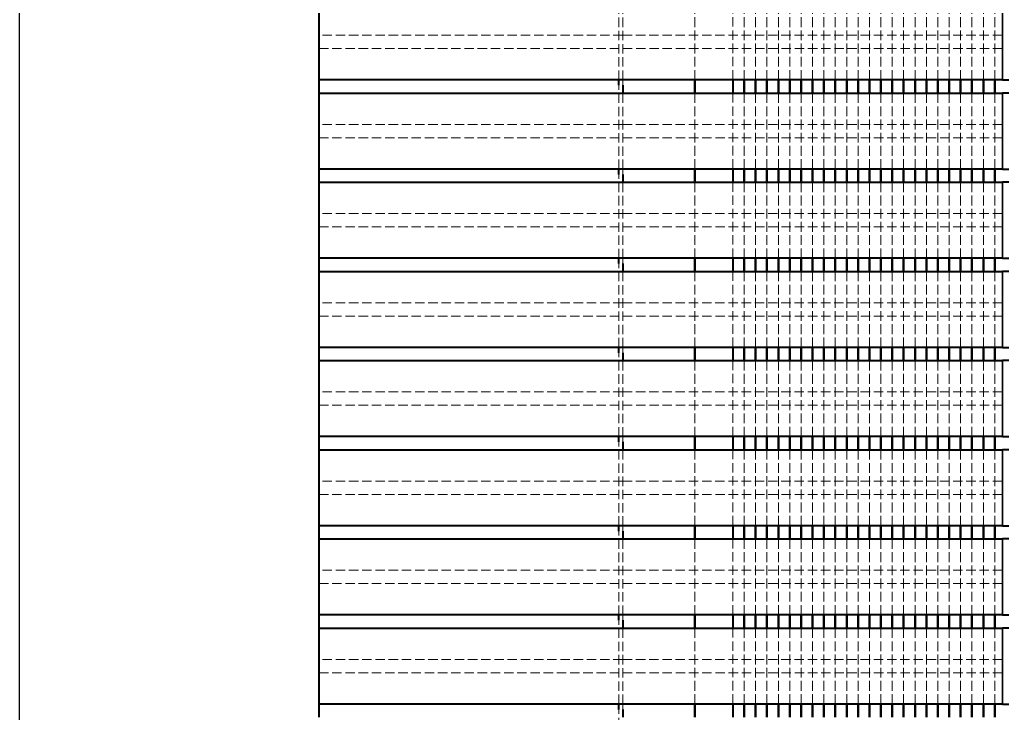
# Model space of a CAD drawing. Header units: millimetres. Extents: x 0 to 630, y 0 to 446.
# Drawn here: x 15 to 40.88, y 193.6 to 211.88 of the extents above; entities that cross this region are included whole.
import ezdxf

# ---------------------------------------------------------------- set-up
doc = ezdxf.new("R2010")
doc.units = ezdxf.units.MM
doc.header["$LTSCALE"] = 1.5
doc.linetypes.add('DASHED', pattern=[0.2067, 0.1654, -0.0413])
doc.layers.get('0').update_dxf_attribs({"color": 3, "lineweight": 25, "true_color": 0x00ff00})
for name, color, linetype, lineweight, true_color in [('가려진 것(ISO)', 2, 'DASHED', 18, 0xffff00), ('가시적인 것(ISO)', 3, 'Continuous', 40, 0x00ff00), ('가시적인 좁은 것(ISO)', 3, 'Continuous', 35, 0x00ff00)]:
    doc.layers.add(name, color=color, linetype=linetype, lineweight=lineweight, true_color=true_color)
doc.layers.add('경계(ISO)', color=7, linetype='Continuous', lineweight=25)

# ---------------------------------------------------------------- blocks, each defined once
blk = doc.blocks.new('경계 Default Border')
at = {"layer": '경계(ISO)', "flags": 128}
blk.add_lwpolyline([(10, 10), (10, 287), (410, 287), (410, 10), (10, 10)], dxfattribs=at)

msp = doc.modelspace()

# ---------------------------------------------------------------- linework, layer by layer
at = {"layer": '가려진 것(ISO)'}
for p, q in [((30.785, 210.294), (30.785, 212.502)), ((32.785, 212.294), (32.785, 210.294)), ((32.785, 210.294), (32.785, 212.294)), ((33.785, 212.294), (33.785, 210.294)), ((34.085, 212.294), (34.085, 210.294)), ((34.085, 210.294), (34.085, 212.294)), ((34.385, 212.294), (34.385, 210.294)), ((34.385, 210.294), (34.385, 212.294)), ((34.685, 212.294), (34.685, 210.294)), ((34.685, 210.294), (34.685, 212.294)), ((34.985, 212.294), (34.985, 210.294)), ((34.985, 210.294), (34.985, 212.294)), ((35.285, 212.294), (35.285, 210.294)), ((35.285, 210.294), (35.285, 212.294)), ((35.585, 212.294), (35.585, 210.294)), ((35.585, 210.294), (35.585, 212.294)), ((35.885, 212.294), (35.885, 210.294)), ((35.885, 210.294), (35.885, 212.294)), ((36.185, 212.294), (36.185, 210.294)), ((36.185, 210.294), (36.185, 212.294)), ((36.485, 212.294), (36.485, 210.294)), ((36.485, 210.294), (36.485, 212.294)), ((36.785, 212.294), (36.785, 210.294)), ((36.785, 210.294), (36.785, 212.294)), ((37.085, 212.294), (37.085, 210.294)), ((37.085, 210.294), (37.085, 212.294)), ((37.385, 212.294), (37.385, 210.294)), ((37.385, 210.294), (37.385, 212.294)), ((37.685, 212.294), (37.685, 210.294)), ((37.685, 210.294), (37.685, 212.294)), ((37.985, 212.294), (37.985, 210.294)), ((37.985, 210.294), (37.985, 212.294)), ((38.285, 212.294), (38.285, 210.294)), ((38.285, 210.294), (38.285, 212.294)), ((38.585, 212.294), (38.585, 210.294)), ((38.585, 210.294), (38.585, 212.294)), ((38.885, 212.294), (38.885, 210.294)), ((38.885, 210.294), (38.885, 212.294)), ((39.185, 212.294), (39.185, 210.294)), ((39.185, 210.294), (39.185, 212.294)), ((39.485, 212.294), (39.485, 210.294)), ((39.485, 210.294), (39.485, 212.294)), ((39.785, 212.294), (39.785, 210.294)), ((39.785, 210.294), (39.785, 212.294)), ((40.085, 212.294), (40.085, 210.294)), ((40.085, 210.294), (40.085, 212.294)), ((40.385, 212.294), (40.385, 210.294)), ((40.385, 210.294), (40.385, 212.294)), ((40.685, 212.294), (40.685, 210.294)), ((40.685, 210.294), (40.685, 212.294)), ((30.785, 207.944), (30.785, 210.152)), ((32.785, 209.944), (32.785, 207.944)), ((32.785, 207.944), (32.785, 209.944)), ((33.785, 209.944), (33.785, 207.944)), ((34.085, 209.944), (34.085, 207.944)), ((34.085, 207.944), (34.085, 209.944)), ((34.385, 209.944), (34.385, 207.944)), ((34.385, 207.944), (34.385, 209.944)), ((34.685, 209.944), (34.685, 207.944)), ((34.685, 207.944), (34.685, 209.944)), ((34.985, 209.944), (34.985, 207.944)), ((34.985, 207.944), (34.985, 209.944)), ((35.285, 209.944), (35.285, 207.944)), ((35.285, 207.944), (35.285, 209.944)), ((35.585, 209.944), (35.585, 207.944)), ((35.585, 207.944), (35.585, 209.944)), ((35.885, 209.944), (35.885, 207.944)), ((35.885, 207.944), (35.885, 209.944)), ((36.185, 209.944), (36.185, 207.944)), ((36.185, 207.944), (36.185, 209.944)), ((36.485, 209.944), (36.485, 207.944)), ((36.485, 207.944), (36.485, 209.944)), ((36.785, 209.944), (36.785, 207.944)), ((36.785, 207.944), (36.785, 209.944)), ((37.085, 209.944), (37.085, 207.944)), ((37.085, 207.944), (37.085, 209.944)), ((37.385, 209.944), (37.385, 207.944)), ((37.385, 207.944), (37.385, 209.944)), ((37.685, 209.944), (37.685, 207.944)), ((37.685, 207.944), (37.685, 209.944)), ((37.985, 209.944), (37.985, 207.944)), ((37.985, 207.944), (37.985, 209.944)), ((38.285, 209.944), (38.285, 207.944)), ((38.285, 207.944), (38.285, 209.944)), ((38.585, 209.944), (38.585, 207.944)), ((38.585, 207.944), (38.585, 209.944)), ((38.885, 209.944), (38.885, 207.944)), ((38.885, 207.944), (38.885, 209.944)), ((39.185, 209.944), (39.185, 207.944)), ((39.185, 207.944), (39.185, 209.944)), ((39.485, 209.944), (39.485, 207.944)), ((39.485, 207.944), (39.485, 209.944)), ((39.785, 209.944), (39.785, 207.944)), ((39.785, 207.944), (39.785, 209.944)), ((40.085, 209.944), (40.085, 207.944)), ((40.085, 207.944), (40.085, 209.944)), ((40.385, 209.944), (40.385, 207.944)), ((40.385, 207.944), (40.385, 209.944)), ((40.685, 209.944), (40.685, 207.944)), ((40.685, 207.944), (40.685, 209.944)), ((30.785, 205.594), (30.785, 207.802)), ((32.785, 207.594), (32.785, 205.594)), ((32.785, 205.594), (32.785, 207.594)), ((33.785, 207.594), (33.785, 205.594)), ((34.085, 207.594), (34.085, 205.594)), ((34.085, 205.594), (34.085, 207.594)), ((34.385, 207.594), (34.385, 205.594)), ((34.385, 205.594), (34.385, 207.594)), ((34.685, 207.594), (34.685, 205.594)), ((34.685, 205.594), (34.685, 207.594)), ((34.985, 207.594), (34.985, 205.594)), ((34.985, 205.594), (34.985, 207.594)), ((35.285, 207.594), (35.285, 205.594)), ((35.285, 205.594), (35.285, 207.594)), ((35.585, 207.594), (35.585, 205.594)), ((35.585, 205.594), (35.585, 207.594)), ((35.885, 207.594), (35.885, 205.594)), ((35.885, 205.594), (35.885, 207.594)), ((36.185, 207.594), (36.185, 205.594)), ((36.185, 205.594), (36.185, 207.594)), ((36.485, 207.594), (36.485, 205.594)), ((36.485, 205.594), (36.485, 207.594)), ((36.785, 207.594), (36.785, 205.594)), ((36.785, 205.594), (36.785, 207.594)), ((37.085, 207.594), (37.085, 205.594)), ((37.085, 205.594), (37.085, 207.594)), ((37.385, 207.594), (37.385, 205.594)), ((37.385, 205.594), (37.385, 207.594)), ((37.685, 207.594), (37.685, 205.594)), ((37.685, 205.594), (37.685, 207.594)), ((37.985, 207.594), (37.985, 205.594)), ((37.985, 205.594), (37.985, 207.594)), ((38.285, 207.594), (38.285, 205.594)), ((38.285, 205.594), (38.285, 207.594)), ((38.585, 207.594), (38.585, 205.594)), ((38.585, 205.594), (38.585, 207.594)), ((38.885, 207.594), (38.885, 205.594)), ((38.885, 205.594), (38.885, 207.594)), ((39.185, 207.594), (39.185, 205.594)), ((39.185, 205.594), (39.185, 207.594)), ((39.485, 207.594), (39.485, 205.594)), ((39.485, 205.594), (39.485, 207.594)), ((39.785, 207.594), (39.785, 205.594)), ((39.785, 205.594), (39.785, 207.594)), ((40.085, 207.594), (40.085, 205.594)), ((40.085, 205.594), (40.085, 207.594)), ((40.385, 207.594), (40.385, 205.594)), ((40.385, 205.594), (40.385, 207.594)), ((40.685, 207.594), (40.685, 205.594)), ((40.685, 205.594), (40.685, 207.594)), ((30.785, 203.244), (30.785, 205.452)), ((32.785, 205.244), (32.785, 203.244)), ((32.785, 203.244), (32.785, 205.244)), ((33.785, 205.244), (33.785, 203.244)), ((34.085, 205.244), (34.085, 203.244)), ((34.085, 203.244), (34.085, 205.244)), ((34.385, 205.244), (34.385, 203.244)), ((34.385, 203.244), (34.385, 205.244)), ((34.685, 205.244), (34.685, 203.244)), ((34.685, 203.244), (34.685, 205.244)), ((34.985, 205.244), (34.985, 203.244)), ((34.985, 203.244), (34.985, 205.244)), ((35.285, 205.244), (35.285, 203.244)), ((35.285, 203.244), (35.285, 205.244)), ((35.585, 205.244), (35.585, 203.244)), ((35.585, 203.244), (35.585, 205.244)), ((35.885, 205.244), (35.885, 203.244)), ((35.885, 203.244), (35.885, 205.244)), ((36.185, 205.244), (36.185, 203.244)), ((36.185, 203.244), (36.185, 205.244)), ((36.485, 205.244), (36.485, 203.244)), ((36.485, 203.244), (36.485, 205.244)), ((36.785, 205.244), (36.785, 203.244)), ((36.785, 203.244), (36.785, 205.244)), ((37.085, 205.244), (37.085, 203.244)), ((37.085, 203.244), (37.085, 205.244)), ((37.385, 205.244), (37.385, 203.244)), ((37.385, 203.244), (37.385, 205.244)), ((37.685, 205.244), (37.685, 203.244)), ((37.685, 203.244), (37.685, 205.244)), ((37.985, 205.244), (37.985, 203.244)), ((37.985, 203.244), (37.985, 205.244)), ((38.285, 205.244), (38.285, 203.244)), ((38.285, 203.244), (38.285, 205.244)), ((38.585, 205.244), (38.585, 203.244)), ((38.585, 203.244), (38.585, 205.244)), ((38.885, 205.244), (38.885, 203.244)), ((38.885, 203.244), (38.885, 205.244)), ((39.185, 205.244), (39.185, 203.244)), ((39.185, 203.244), (39.185, 205.244)), ((39.485, 205.244), (39.485, 203.244)), ((39.485, 203.244), (39.485, 205.244)), ((39.785, 205.244), (39.785, 203.244)), ((39.785, 203.244), (39.785, 205.244)), ((40.085, 205.244), (40.085, 203.244)), ((40.085, 203.244), (40.085, 205.244)), ((40.385, 205.244), (40.385, 203.244)), ((40.385, 203.244), (40.385, 205.244)), ((40.685, 205.244), (40.685, 203.244)), ((40.685, 203.244), (40.685, 205.244)), ((30.785, 200.894), (30.785, 203.102)), ((32.785, 202.894), (32.785, 200.894)), ((32.785, 200.894), (32.785, 202.894)), ((33.785, 202.894), (33.785, 200.894)), ((34.085, 202.894), (34.085, 200.894)), ((34.085, 200.894), (34.085, 202.894)), ((34.385, 202.894), (34.385, 200.894)), ((34.385, 200.894), (34.385, 202.894)), ((34.685, 202.894), (34.685, 200.894)), ((34.685, 200.894), (34.685, 202.894)), ((34.985, 202.894), (34.985, 200.894)), ((34.985, 200.894), (34.985, 202.894)), ((35.285, 202.894), (35.285, 200.894)), ((35.285, 200.894), (35.285, 202.894)), ((35.585, 202.894), (35.585, 200.894)), ((35.585, 200.894), (35.585, 202.894)), ((35.885, 202.894), (35.885, 200.894)), ((35.885, 200.894), (35.885, 202.894)), ((36.185, 202.894), (36.185, 200.894)), ((36.185, 200.894), (36.185, 202.894)), ((36.485, 202.894), (36.485, 200.894)), ((36.485, 200.894), (36.485, 202.894)), ((36.785, 202.894), (36.785, 200.894)), ((36.785, 200.894), (36.785, 202.894)), ((37.085, 202.894), (37.085, 200.894)), ((37.085, 200.894), (37.085, 202.894)), ((37.385, 202.894), (37.385, 200.894)), ((37.385, 200.894), (37.385, 202.894)), ((37.685, 202.894), (37.685, 200.894)), ((37.685, 200.894), (37.685, 202.894)), ((37.985, 202.894), (37.985, 200.894)), ((37.985, 200.894), (37.985, 202.894)), ((38.285, 202.894), (38.285, 200.894)), ((38.285, 200.894), (38.285, 202.894)), ((38.585, 202.894), (38.585, 200.894)), ((38.585, 200.894), (38.585, 202.894)), ((38.885, 202.894), (38.885, 200.894)), ((38.885, 200.894), (38.885, 202.894)), ((39.185, 202.894), (39.185, 200.894)), ((39.185, 200.894), (39.185, 202.894)), ((39.485, 202.894), (39.485, 200.894)), ((39.485, 200.894), (39.485, 202.894)), ((39.785, 202.894), (39.785, 200.894)), ((39.785, 200.894), (39.785, 202.894)), ((40.085, 202.894), (40.085, 200.894)), ((40.085, 200.894), (40.085, 202.894)), ((40.385, 202.894), (40.385, 200.894)), ((40.385, 200.894), (40.385, 202.894)), ((40.685, 202.894), (40.685, 200.894)), ((40.685, 200.894), (40.685, 202.894)), ((30.785, 198.544), (30.785, 200.752)), ((32.785, 200.544), (32.785, 198.544)), ((32.785, 198.544), (32.785, 200.544)), ((33.785, 200.544), (33.785, 198.544)), ((34.085, 200.544), (34.085, 198.544)), ((34.085, 198.544), (34.085, 200.544)), ((34.385, 200.544), (34.385, 198.544)), ((34.385, 198.544), (34.385, 200.544)), ((34.685, 200.544), (34.685, 198.544)), ((34.685, 198.544), (34.685, 200.544)), ((34.985, 200.544), (34.985, 198.544)), ((34.985, 198.544), (34.985, 200.544)), ((35.285, 200.544), (35.285, 198.544)), ((35.285, 198.544), (35.285, 200.544)), ((35.585, 200.544), (35.585, 198.544)), ((35.585, 198.544), (35.585, 200.544)), ((35.885, 200.544), (35.885, 198.544)), ((35.885, 198.544), (35.885, 200.544)), ((36.185, 200.544), (36.185, 198.544)), ((36.185, 198.544), (36.185, 200.544)), ((36.485, 200.544), (36.485, 198.544)), ((36.485, 198.544), (36.485, 200.544)), ((36.785, 200.544), (36.785, 198.544)), ((36.785, 198.544), (36.785, 200.544)), ((37.085, 200.544), (37.085, 198.544)), ((37.085, 198.544), (37.085, 200.544)), ((37.385, 200.544), (37.385, 198.544)), ((37.385, 198.544), (37.385, 200.544)), ((37.685, 200.544), (37.685, 198.544)), ((37.685, 198.544), (37.685, 200.544)), ((37.985, 200.544), (37.985, 198.544)), ((37.985, 198.544), (37.985, 200.544)), ((38.285, 200.544), (38.285, 198.544)), ((38.285, 198.544), (38.285, 200.544)), ((38.585, 200.544), (38.585, 198.544)), ((38.585, 198.544), (38.585, 200.544)), ((38.885, 200.544), (38.885, 198.544)), ((38.885, 198.544), (38.885, 200.544)), ((39.185, 200.544), (39.185, 198.544)), ((39.185, 198.544), (39.185, 200.544)), ((39.485, 200.544), (39.485, 198.544)), ((39.485, 198.544), (39.485, 200.544)), ((39.785, 200.544), (39.785, 198.544)), ((39.785, 198.544), (39.785, 200.544)), ((40.085, 200.544), (40.085, 198.544)), ((40.085, 198.544), (40.085, 200.544)), ((40.385, 200.544), (40.385, 198.544)), ((40.385, 198.544), (40.385, 200.544)), ((40.685, 200.544), (40.685, 198.544)), ((40.685, 198.544), (40.685, 200.544)), ((30.785, 196.194), (30.785, 198.402)), ((32.785, 198.194), (32.785, 196.194)), ((32.785, 196.194), (32.785, 198.194)), ((33.785, 198.194), (33.785, 196.194)), ((34.085, 198.194), (34.085, 196.194)), ((34.085, 196.194), (34.085, 198.194)), ((34.385, 198.194), (34.385, 196.194)), ((34.385, 196.194), (34.385, 198.194)), ((34.685, 198.194), (34.685, 196.194)), ((34.685, 196.194), (34.685, 198.194)), ((34.985, 198.194), (34.985, 196.194)), ((34.985, 196.194), (34.985, 198.194)), ((35.285, 198.194), (35.285, 196.194)), ((35.285, 196.194), (35.285, 198.194)), ((35.585, 198.194), (35.585, 196.194)), ((35.585, 196.194), (35.585, 198.194)), ((35.885, 198.194), (35.885, 196.194)), ((35.885, 196.194), (35.885, 198.194)), ((36.185, 198.194), (36.185, 196.194)), ((36.185, 196.194), (36.185, 198.194)), ((36.485, 198.194), (36.485, 196.194)), ((36.485, 196.194), (36.485, 198.194)), ((36.785, 198.194), (36.785, 196.194)), ((36.785, 196.194), (36.785, 198.194)), ((37.085, 198.194), (37.085, 196.194)), ((37.085, 196.194), (37.085, 198.194)), ((37.385, 198.194), (37.385, 196.194)), ((37.385, 196.194), (37.385, 198.194)), ((37.685, 198.194), (37.685, 196.194)), ((37.685, 196.194), (37.685, 198.194)), ((37.985, 198.194), (37.985, 196.194)), ((37.985, 196.194), (37.985, 198.194)), ((38.285, 198.194), (38.285, 196.194)), ((38.285, 196.194), (38.285, 198.194)), ((38.585, 198.194), (38.585, 196.194)), ((38.585, 196.194), (38.585, 198.194)), ((38.885, 198.194), (38.885, 196.194)), ((38.885, 196.194), (38.885, 198.194)), ((39.185, 198.194), (39.185, 196.194)), ((39.185, 196.194), (39.185, 198.194)), ((39.485, 198.194), (39.485, 196.194)), ((39.485, 196.194), (39.485, 198.194)), ((39.785, 198.194), (39.785, 196.194)), ((39.785, 196.194), (39.785, 198.194)), ((40.085, 198.194), (40.085, 196.194)), ((40.085, 196.194), (40.085, 198.194)), ((40.385, 198.194), (40.385, 196.194)), ((40.385, 196.194), (40.385, 198.194)), ((40.685, 198.194), (40.685, 196.194)), ((40.685, 196.194), (40.685, 198.194)), ((30.785, 193.844), (30.785, 196.052)), ((32.785, 195.844), (32.785, 193.844)), ((32.785, 193.844), (32.785, 195.844)), ((33.785, 195.844), (33.785, 193.844)), ((34.085, 195.844), (34.085, 193.844)), ((34.085, 193.844), (34.085, 195.844)), ((34.385, 195.844), (34.385, 193.844)), ((34.385, 193.844), (34.385, 195.844)), ((34.685, 195.844), (34.685, 193.844)), ((34.685, 193.844), (34.685, 195.844)), ((34.985, 195.844), (34.985, 193.844)), ((34.985, 193.844), (34.985, 195.844)), ((35.285, 195.844), (35.285, 193.844)), ((35.285, 193.844), (35.285, 195.844)), ((35.585, 195.844), (35.585, 193.844)), ((35.585, 193.844), (35.585, 195.844)), ((35.885, 195.844), (35.885, 193.844)), ((35.885, 193.844), (35.885, 195.844)), ((36.185, 195.844), (36.185, 193.844)), ((36.185, 193.844), (36.185, 195.844)), ((36.485, 195.844), (36.485, 193.844)), ((36.485, 193.844), (36.485, 195.844)), ((36.785, 195.844), (36.785, 193.844)), ((36.785, 193.844), (36.785, 195.844)), ((37.085, 195.844), (37.085, 193.844)), ((37.085, 193.844), (37.085, 195.844)), ((37.385, 195.844), (37.385, 193.844)), ((37.385, 193.844), (37.385, 195.844)), ((37.685, 195.844), (37.685, 193.844)), ((37.685, 193.844), (37.685, 195.844)), ((37.985, 195.844), (37.985, 193.844)), ((37.985, 193.844), (37.985, 195.844)), ((38.285, 195.844), (38.285, 193.844)), ((38.285, 193.844), (38.285, 195.844)), ((38.585, 195.844), (38.585, 193.844)), ((38.585, 193.844), (38.585, 195.844)), ((38.885, 195.844), (38.885, 193.844)), ((38.885, 193.844), (38.885, 195.844)), ((39.185, 195.844), (39.185, 193.844)), ((39.185, 193.844), (39.185, 195.844)), ((39.485, 195.844), (39.485, 193.844)), ((39.485, 193.844), (39.485, 195.844)), ((39.785, 195.844), (39.785, 193.844)), ((39.785, 193.844), (39.785, 195.844)), ((40.085, 195.844), (40.085, 193.844)), ((40.085, 193.844), (40.085, 195.844)), ((40.385, 195.844), (40.385, 193.844)), ((40.385, 193.844), (40.385, 195.844)), ((40.685, 195.844), (40.685, 193.844)), ((40.685, 193.844), (40.685, 195.844)), ((30.785, 191.494), (30.785, 193.702))]:
    msp.add_line(p, q, dxfattribs=at)
at = {"layer": '가려진 것(ISO)', "color": 1, "true_color": 0xff0000}
for p, q in [((30.885, 210.294), (30.885, 212.294)), ((30.885, 211.469), (22.885, 211.469)), ((30.885, 211.469), (40.885, 211.469)), ((22.885, 211.119), (30.885, 211.119)), ((40.885, 211.119), (30.885, 211.119)), ((30.885, 210.294), (30.885, 210.152)), ((30.885, 207.944), (30.885, 209.944)), ((30.885, 209.119), (22.885, 209.119)), ((30.885, 209.119), (40.885, 209.119)), ((22.885, 208.769), (30.885, 208.769)), ((40.885, 208.769), (30.885, 208.769)), ((30.885, 207.944), (30.885, 207.802)), ((30.885, 205.594), (30.885, 207.594)), ((30.885, 206.769), (22.885, 206.769)), ((30.885, 206.769), (40.885, 206.769)), ((22.885, 206.419), (30.885, 206.419)), ((40.885, 206.419), (30.885, 206.419)), ((30.885, 205.594), (30.885, 205.452)), ((30.885, 203.244), (30.885, 205.244)), ((30.885, 204.419), (22.885, 204.419)), ((30.885, 204.419), (40.885, 204.419)), ((22.885, 204.069), (30.885, 204.069)), ((40.885, 204.069), (30.885, 204.069)), ((30.885, 203.244), (30.885, 203.102)), ((30.885, 200.894), (30.885, 202.894)), ((30.885, 202.069), (22.885, 202.069)), ((30.885, 202.069), (40.885, 202.069)), ((22.885, 201.719), (30.885, 201.719)), ((40.885, 201.719), (30.885, 201.719)), ((30.885, 200.894), (30.885, 200.752)), ((30.885, 198.544), (30.885, 200.544)), ((30.885, 199.719), (22.885, 199.719)), ((30.885, 199.719), (40.885, 199.719)), ((22.885, 199.369), (30.885, 199.369)), ((40.885, 199.369), (30.885, 199.369)), ((30.885, 198.544), (30.885, 198.402)), ((30.885, 196.194), (30.885, 198.194)), ((30.885, 197.369), (22.885, 197.369)), ((30.885, 197.369), (40.885, 197.369)), ((22.885, 197.019), (30.885, 197.019)), ((40.885, 197.019), (30.885, 197.019)), ((30.885, 196.194), (30.885, 196.052)), ((30.885, 193.844), (30.885, 195.844)), ((30.885, 195.019), (22.885, 195.019)), ((30.885, 195.019), (40.885, 195.019)), ((22.885, 194.669), (30.885, 194.669)), ((40.885, 194.669), (30.885, 194.669)), ((30.885, 193.844), (30.885, 193.702))]:
    msp.add_line(p, q, dxfattribs=at)
at = {"layer": '가시적인 것(ISO)', "color": 1, "true_color": 0xff0000}
for p, q in [((22.885, 210.294), (22.885, 212.294)), ((22.885, 209.944), (22.885, 210.294)), ((40.885, 210.294), (22.885, 210.294)), ((40.885, 210.294), (61.885, 210.294)), ((22.885, 207.944), (22.885, 209.944)), ((22.885, 209.944), (40.885, 209.944)), ((30.885, 210.152), (30.885, 209.944)), ((61.885, 209.944), (40.885, 209.944)), ((22.885, 207.594), (22.885, 207.944)), ((40.885, 207.944), (22.885, 207.944)), ((40.885, 207.944), (61.885, 207.944)), ((30.885, 207.802), (30.885, 207.594)), ((22.885, 205.594), (22.885, 207.594)), ((22.885, 207.594), (40.885, 207.594)), ((61.885, 207.594), (40.885, 207.594)), ((22.885, 205.244), (22.885, 205.594)), ((40.885, 205.594), (22.885, 205.594)), ((40.885, 205.594), (61.885, 205.594)), ((30.885, 205.452), (30.885, 205.244)), ((22.885, 203.244), (22.885, 205.244)), ((22.885, 205.244), (40.885, 205.244)), ((61.885, 205.244), (40.885, 205.244)), ((22.885, 202.894), (22.885, 203.244)), ((40.885, 203.244), (22.885, 203.244)), ((40.885, 203.244), (61.885, 203.244)), ((30.885, 203.102), (30.885, 202.894)), ((22.885, 200.894), (22.885, 202.894)), ((22.885, 202.894), (40.885, 202.894)), ((61.885, 202.894), (40.885, 202.894)), ((22.885, 200.544), (22.885, 200.894)), ((40.885, 200.894), (22.885, 200.894)), ((40.885, 200.894), (61.885, 200.894)), ((30.885, 200.752), (30.885, 200.544)), ((22.885, 198.544), (22.885, 200.544)), ((22.885, 200.544), (40.885, 200.544)), ((61.885, 200.544), (40.885, 200.544)), ((22.885, 198.194), (22.885, 198.544)), ((40.885, 198.544), (22.885, 198.544)), ((40.885, 198.544), (61.885, 198.544)), ((30.885, 198.402), (30.885, 198.194)), ((22.885, 196.194), (22.885, 198.194)), ((22.885, 198.194), (40.885, 198.194)), ((61.885, 198.194), (40.885, 198.194)), ((22.885, 195.844), (22.885, 196.194)), ((40.885, 196.194), (22.885, 196.194)), ((30.885, 196.052), (30.885, 195.844)), ((40.885, 196.194), (61.885, 196.194)), ((22.885, 193.844), (22.885, 195.844)), ((22.885, 195.844), (40.885, 195.844)), ((61.885, 195.844), (40.885, 195.844)), ((22.885, 193.494), (22.885, 193.844)), ((40.885, 193.844), (22.885, 193.844)), ((30.885, 193.702), (30.885, 193.494)), ((40.885, 193.844), (61.885, 193.844))]:
    msp.add_line(p, q, dxfattribs=at)
at = {"layer": '가시적인 것(ISO)'}
for p, q in [((30.785, 210.152), (30.785, 210.294)), ((32.785, 210.294), (32.785, 209.944)), ((32.785, 209.944), (32.785, 210.294)), ((33.785, 210.294), (33.785, 209.944)), ((34.085, 210.294), (34.085, 209.944)), ((34.085, 209.944), (34.085, 210.294)), ((34.385, 210.294), (34.385, 209.944)), ((34.385, 209.944), (34.385, 210.294)), ((34.685, 210.294), (34.685, 209.944)), ((34.685, 209.944), (34.685, 210.294)), ((34.985, 210.294), (34.985, 209.944)), ((34.985, 209.944), (34.985, 210.294)), ((35.285, 210.294), (35.285, 209.944)), ((35.285, 209.944), (35.285, 210.294)), ((35.585, 210.294), (35.585, 209.944)), ((35.585, 209.944), (35.585, 210.294)), ((35.885, 210.294), (35.885, 209.944)), ((35.885, 209.944), (35.885, 210.294)), ((36.185, 210.294), (36.185, 209.944)), ((36.185, 209.944), (36.185, 210.294)), ((36.485, 210.294), (36.485, 209.944)), ((36.485, 209.944), (36.485, 210.294)), ((36.785, 210.294), (36.785, 209.944)), ((36.785, 209.944), (36.785, 210.294)), ((37.085, 210.294), (37.085, 209.944)), ((37.085, 209.944), (37.085, 210.294)), ((37.385, 210.294), (37.385, 209.944)), ((37.385, 209.944), (37.385, 210.294)), ((37.685, 210.294), (37.685, 209.944)), ((37.685, 209.944), (37.685, 210.294)), ((37.985, 210.294), (37.985, 209.944)), ((37.985, 209.944), (37.985, 210.294)), ((38.285, 210.294), (38.285, 209.944)), ((38.285, 209.944), (38.285, 210.294)), ((38.585, 210.294), (38.585, 209.944)), ((38.585, 209.944), (38.585, 210.294)), ((38.885, 210.294), (38.885, 209.944)), ((38.885, 209.944), (38.885, 210.294)), ((39.185, 210.294), (39.185, 209.944)), ((39.185, 209.944), (39.185, 210.294)), ((39.485, 210.294), (39.485, 209.944)), ((39.485, 209.944), (39.485, 210.294)), ((39.785, 210.294), (39.785, 209.944)), ((39.785, 209.944), (39.785, 210.294)), ((40.085, 210.294), (40.085, 209.944)), ((40.085, 209.944), (40.085, 210.294)), ((40.385, 210.294), (40.385, 209.944)), ((40.385, 209.944), (40.385, 210.294)), ((40.685, 210.294), (40.685, 209.944)), ((40.685, 209.944), (40.685, 210.294)), ((30.785, 207.802), (30.785, 207.944)), ((32.785, 207.944), (32.785, 207.594)), ((32.785, 207.594), (32.785, 207.944)), ((33.785, 207.944), (33.785, 207.594)), ((34.085, 207.944), (34.085, 207.594)), ((34.085, 207.594), (34.085, 207.944)), ((34.385, 207.944), (34.385, 207.594)), ((34.385, 207.594), (34.385, 207.944)), ((34.685, 207.944), (34.685, 207.594)), ((34.685, 207.594), (34.685, 207.944)), ((34.985, 207.944), (34.985, 207.594)), ((34.985, 207.594), (34.985, 207.944)), ((35.285, 207.944), (35.285, 207.594)), ((35.285, 207.594), (35.285, 207.944)), ((35.585, 207.944), (35.585, 207.594)), ((35.585, 207.594), (35.585, 207.944)), ((35.885, 207.944), (35.885, 207.594)), ((35.885, 207.594), (35.885, 207.944)), ((36.185, 207.944), (36.185, 207.594)), ((36.185, 207.594), (36.185, 207.944)), ((36.485, 207.944), (36.485, 207.594)), ((36.485, 207.594), (36.485, 207.944)), ((36.785, 207.944), (36.785, 207.594)), ((36.785, 207.594), (36.785, 207.944)), ((37.085, 207.944), (37.085, 207.594)), ((37.085, 207.594), (37.085, 207.944)), ((37.385, 207.944), (37.385, 207.594)), ((37.385, 207.594), (37.385, 207.944)), ((37.685, 207.944), (37.685, 207.594)), ((37.685, 207.594), (37.685, 207.944)), ((37.985, 207.944), (37.985, 207.594)), ((37.985, 207.594), (37.985, 207.944)), ((38.285, 207.944), (38.285, 207.594)), ((38.285, 207.594), (38.285, 207.944)), ((38.585, 207.944), (38.585, 207.594)), ((38.585, 207.594), (38.585, 207.944)), ((38.885, 207.944), (38.885, 207.594)), ((38.885, 207.594), (38.885, 207.944)), ((39.185, 207.944), (39.185, 207.594)), ((39.185, 207.594), (39.185, 207.944)), ((39.485, 207.944), (39.485, 207.594)), ((39.485, 207.594), (39.485, 207.944)), ((39.785, 207.944), (39.785, 207.594)), ((39.785, 207.594), (39.785, 207.944)), ((40.085, 207.944), (40.085, 207.594)), ((40.085, 207.594), (40.085, 207.944)), ((40.385, 207.944), (40.385, 207.594)), ((40.385, 207.594), (40.385, 207.944)), ((40.685, 207.944), (40.685, 207.594)), ((40.685, 207.594), (40.685, 207.944)), ((30.785, 205.452), (30.785, 205.594)), ((32.785, 205.594), (32.785, 205.244)), ((32.785, 205.244), (32.785, 205.594)), ((33.785, 205.594), (33.785, 205.244)), ((34.085, 205.594), (34.085, 205.244)), ((34.085, 205.244), (34.085, 205.594)), ((34.385, 205.594), (34.385, 205.244)), ((34.385, 205.244), (34.385, 205.594)), ((34.685, 205.594), (34.685, 205.244)), ((34.685, 205.244), (34.685, 205.594)), ((34.985, 205.594), (34.985, 205.244)), ((34.985, 205.244), (34.985, 205.594)), ((35.285, 205.594), (35.285, 205.244)), ((35.285, 205.244), (35.285, 205.594)), ((35.585, 205.594), (35.585, 205.244)), ((35.585, 205.244), (35.585, 205.594)), ((35.885, 205.594), (35.885, 205.244)), ((35.885, 205.244), (35.885, 205.594)), ((36.185, 205.594), (36.185, 205.244)), ((36.185, 205.244), (36.185, 205.594)), ((36.485, 205.594), (36.485, 205.244)), ((36.485, 205.244), (36.485, 205.594)), ((36.785, 205.594), (36.785, 205.244)), ((36.785, 205.244), (36.785, 205.594)), ((37.085, 205.594), (37.085, 205.244)), ((37.085, 205.244), (37.085, 205.594)), ((37.385, 205.594), (37.385, 205.244)), ((37.385, 205.244), (37.385, 205.594)), ((37.685, 205.594), (37.685, 205.244)), ((37.685, 205.244), (37.685, 205.594)), ((37.985, 205.594), (37.985, 205.244)), ((37.985, 205.244), (37.985, 205.594)), ((38.285, 205.594), (38.285, 205.244)), ((38.285, 205.244), (38.285, 205.594)), ((38.585, 205.594), (38.585, 205.244)), ((38.585, 205.244), (38.585, 205.594)), ((38.885, 205.594), (38.885, 205.244)), ((38.885, 205.244), (38.885, 205.594)), ((39.185, 205.594), (39.185, 205.244)), ((39.185, 205.244), (39.185, 205.594)), ((39.485, 205.594), (39.485, 205.244)), ((39.485, 205.244), (39.485, 205.594)), ((39.785, 205.594), (39.785, 205.244)), ((39.785, 205.244), (39.785, 205.594)), ((40.085, 205.594), (40.085, 205.244)), ((40.085, 205.244), (40.085, 205.594)), ((40.385, 205.594), (40.385, 205.244)), ((40.385, 205.244), (40.385, 205.594)), ((40.685, 205.594), (40.685, 205.244)), ((40.685, 205.244), (40.685, 205.594)), ((30.785, 203.102), (30.785, 203.244)), ((32.785, 203.244), (32.785, 202.894)), ((32.785, 202.894), (32.785, 203.244)), ((33.785, 203.244), (33.785, 202.894)), ((34.085, 203.244), (34.085, 202.894)), ((34.085, 202.894), (34.085, 203.244)), ((34.385, 203.244), (34.385, 202.894)), ((34.385, 202.894), (34.385, 203.244)), ((34.685, 203.244), (34.685, 202.894)), ((34.685, 202.894), (34.685, 203.244)), ((34.985, 203.244), (34.985, 202.894)), ((34.985, 202.894), (34.985, 203.244)), ((35.285, 203.244), (35.285, 202.894)), ((35.285, 202.894), (35.285, 203.244)), ((35.585, 203.244), (35.585, 202.894)), ((35.585, 202.894), (35.585, 203.244)), ((35.885, 203.244), (35.885, 202.894)), ((35.885, 202.894), (35.885, 203.244)), ((36.185, 203.244), (36.185, 202.894)), ((36.185, 202.894), (36.185, 203.244)), ((36.485, 203.244), (36.485, 202.894)), ((36.485, 202.894), (36.485, 203.244)), ((36.785, 203.244), (36.785, 202.894)), ((36.785, 202.894), (36.785, 203.244)), ((37.085, 203.244), (37.085, 202.894)), ((37.085, 202.894), (37.085, 203.244)), ((37.385, 203.244), (37.385, 202.894)), ((37.385, 202.894), (37.385, 203.244)), ((37.685, 203.244), (37.685, 202.894)), ((37.685, 202.894), (37.685, 203.244)), ((37.985, 203.244), (37.985, 202.894)), ((37.985, 202.894), (37.985, 203.244)), ((38.285, 203.244), (38.285, 202.894)), ((38.285, 202.894), (38.285, 203.244)), ((38.585, 203.244), (38.585, 202.894)), ((38.585, 202.894), (38.585, 203.244)), ((38.885, 203.244), (38.885, 202.894)), ((38.885, 202.894), (38.885, 203.244)), ((39.185, 203.244), (39.185, 202.894)), ((39.185, 202.894), (39.185, 203.244)), ((39.485, 203.244), (39.485, 202.894)), ((39.485, 202.894), (39.485, 203.244)), ((39.785, 203.244), (39.785, 202.894)), ((39.785, 202.894), (39.785, 203.244)), ((40.085, 203.244), (40.085, 202.894)), ((40.085, 202.894), (40.085, 203.244)), ((40.385, 203.244), (40.385, 202.894)), ((40.385, 202.894), (40.385, 203.244)), ((40.685, 203.244), (40.685, 202.894)), ((40.685, 202.894), (40.685, 203.244)), ((30.785, 200.752), (30.785, 200.894)), ((32.785, 200.894), (32.785, 200.544)), ((32.785, 200.544), (32.785, 200.894)), ((33.785, 200.894), (33.785, 200.544)), ((34.085, 200.894), (34.085, 200.544)), ((34.085, 200.544), (34.085, 200.894)), ((34.385, 200.894), (34.385, 200.544)), ((34.385, 200.544), (34.385, 200.894)), ((34.685, 200.894), (34.685, 200.544)), ((34.685, 200.544), (34.685, 200.894)), ((34.985, 200.894), (34.985, 200.544)), ((34.985, 200.544), (34.985, 200.894)), ((35.285, 200.894), (35.285, 200.544)), ((35.285, 200.544), (35.285, 200.894)), ((35.585, 200.894), (35.585, 200.544)), ((35.585, 200.544), (35.585, 200.894)), ((35.885, 200.894), (35.885, 200.544)), ((35.885, 200.544), (35.885, 200.894)), ((36.185, 200.894), (36.185, 200.544)), ((36.185, 200.544), (36.185, 200.894)), ((36.485, 200.894), (36.485, 200.544)), ((36.485, 200.544), (36.485, 200.894)), ((36.785, 200.894), (36.785, 200.544)), ((36.785, 200.544), (36.785, 200.894)), ((37.085, 200.894), (37.085, 200.544)), ((37.085, 200.544), (37.085, 200.894)), ((37.385, 200.894), (37.385, 200.544)), ((37.385, 200.544), (37.385, 200.894)), ((37.685, 200.894), (37.685, 200.544)), ((37.685, 200.544), (37.685, 200.894)), ((37.985, 200.894), (37.985, 200.544)), ((37.985, 200.544), (37.985, 200.894)), ((38.285, 200.894), (38.285, 200.544)), ((38.285, 200.544), (38.285, 200.894)), ((38.585, 200.894), (38.585, 200.544)), ((38.585, 200.544), (38.585, 200.894)), ((38.885, 200.894), (38.885, 200.544)), ((38.885, 200.544), (38.885, 200.894)), ((39.185, 200.894), (39.185, 200.544)), ((39.185, 200.544), (39.185, 200.894)), ((39.485, 200.894), (39.485, 200.544)), ((39.485, 200.544), (39.485, 200.894)), ((39.785, 200.894), (39.785, 200.544)), ((39.785, 200.544), (39.785, 200.894)), ((40.085, 200.894), (40.085, 200.544)), ((40.085, 200.544), (40.085, 200.894)), ((40.385, 200.894), (40.385, 200.544)), ((40.385, 200.544), (40.385, 200.894)), ((40.685, 200.894), (40.685, 200.544)), ((40.685, 200.544), (40.685, 200.894)), ((30.785, 198.402), (30.785, 198.544)), ((32.785, 198.544), (32.785, 198.194)), ((32.785, 198.194), (32.785, 198.544)), ((33.785, 198.544), (33.785, 198.194)), ((34.085, 198.544), (34.085, 198.194)), ((34.085, 198.194), (34.085, 198.544)), ((34.385, 198.544), (34.385, 198.194)), ((34.385, 198.194), (34.385, 198.544)), ((34.685, 198.544), (34.685, 198.194)), ((34.685, 198.194), (34.685, 198.544)), ((34.985, 198.544), (34.985, 198.194)), ((34.985, 198.194), (34.985, 198.544)), ((35.285, 198.544), (35.285, 198.194)), ((35.285, 198.194), (35.285, 198.544)), ((35.585, 198.544), (35.585, 198.194)), ((35.585, 198.194), (35.585, 198.544)), ((35.885, 198.544), (35.885, 198.194)), ((35.885, 198.194), (35.885, 198.544)), ((36.185, 198.544), (36.185, 198.194)), ((36.185, 198.194), (36.185, 198.544)), ((36.485, 198.544), (36.485, 198.194)), ((36.485, 198.194), (36.485, 198.544)), ((36.785, 198.544), (36.785, 198.194)), ((36.785, 198.194), (36.785, 198.544)), ((37.085, 198.544), (37.085, 198.194)), ((37.085, 198.194), (37.085, 198.544)), ((37.385, 198.544), (37.385, 198.194)), ((37.385, 198.194), (37.385, 198.544)), ((37.685, 198.544), (37.685, 198.194)), ((37.685, 198.194), (37.685, 198.544)), ((37.985, 198.544), (37.985, 198.194)), ((37.985, 198.194), (37.985, 198.544)), ((38.285, 198.544), (38.285, 198.194)), ((38.285, 198.194), (38.285, 198.544)), ((38.585, 198.544), (38.585, 198.194)), ((38.585, 198.194), (38.585, 198.544)), ((38.885, 198.544), (38.885, 198.194)), ((38.885, 198.194), (38.885, 198.544)), ((39.185, 198.544), (39.185, 198.194)), ((39.185, 198.194), (39.185, 198.544)), ((39.485, 198.544), (39.485, 198.194)), ((39.485, 198.194), (39.485, 198.544)), ((39.785, 198.544), (39.785, 198.194)), ((39.785, 198.194), (39.785, 198.544)), ((40.085, 198.544), (40.085, 198.194)), ((40.085, 198.194), (40.085, 198.544)), ((40.385, 198.544), (40.385, 198.194)), ((40.385, 198.194), (40.385, 198.544)), ((40.685, 198.544), (40.685, 198.194)), ((40.685, 198.194), (40.685, 198.544)), ((30.785, 196.052), (30.785, 196.194)), ((32.785, 196.194), (32.785, 195.844)), ((32.785, 195.844), (32.785, 196.194)), ((33.785, 196.194), (33.785, 195.844)), ((34.085, 196.194), (34.085, 195.844)), ((34.085, 195.844), (34.085, 196.194)), ((34.385, 196.194), (34.385, 195.844)), ((34.385, 195.844), (34.385, 196.194)), ((34.685, 196.194), (34.685, 195.844)), ((34.685, 195.844), (34.685, 196.194)), ((34.985, 196.194), (34.985, 195.844)), ((34.985, 195.844), (34.985, 196.194)), ((35.285, 196.194), (35.285, 195.844)), ((35.285, 195.844), (35.285, 196.194)), ((35.585, 196.194), (35.585, 195.844)), ((35.585, 195.844), (35.585, 196.194)), ((35.885, 196.194), (35.885, 195.844)), ((35.885, 195.844), (35.885, 196.194)), ((36.185, 196.194), (36.185, 195.844)), ((36.185, 195.844), (36.185, 196.194)), ((36.485, 196.194), (36.485, 195.844)), ((36.485, 195.844), (36.485, 196.194)), ((36.785, 196.194), (36.785, 195.844)), ((36.785, 195.844), (36.785, 196.194)), ((37.085, 196.194), (37.085, 195.844)), ((37.085, 195.844), (37.085, 196.194)), ((37.385, 196.194), (37.385, 195.844)), ((37.385, 195.844), (37.385, 196.194)), ((37.685, 196.194), (37.685, 195.844)), ((37.685, 195.844), (37.685, 196.194)), ((37.985, 196.194), (37.985, 195.844)), ((37.985, 195.844), (37.985, 196.194)), ((38.285, 196.194), (38.285, 195.844)), ((38.285, 195.844), (38.285, 196.194)), ((38.585, 196.194), (38.585, 195.844)), ((38.585, 195.844), (38.585, 196.194)), ((38.885, 196.194), (38.885, 195.844)), ((38.885, 195.844), (38.885, 196.194)), ((39.185, 196.194), (39.185, 195.844)), ((39.185, 195.844), (39.185, 196.194)), ((39.485, 196.194), (39.485, 195.844)), ((39.485, 195.844), (39.485, 196.194)), ((39.785, 196.194), (39.785, 195.844)), ((39.785, 195.844), (39.785, 196.194)), ((40.085, 196.194), (40.085, 195.844)), ((40.085, 195.844), (40.085, 196.194)), ((40.385, 196.194), (40.385, 195.844)), ((40.385, 195.844), (40.385, 196.194)), ((40.685, 196.194), (40.685, 195.844)), ((40.685, 195.844), (40.685, 196.194)), ((30.785, 193.702), (30.785, 193.844)), ((32.785, 193.844), (32.785, 193.494)), ((32.785, 193.494), (32.785, 193.844)), ((33.785, 193.844), (33.785, 193.494)), ((34.085, 193.844), (34.085, 193.494)), ((34.085, 193.494), (34.085, 193.844)), ((34.385, 193.844), (34.385, 193.494)), ((34.385, 193.494), (34.385, 193.844)), ((34.685, 193.844), (34.685, 193.494)), ((34.685, 193.494), (34.685, 193.844)), ((34.985, 193.844), (34.985, 193.494)), ((34.985, 193.494), (34.985, 193.844)), ((35.285, 193.844), (35.285, 193.494)), ((35.285, 193.494), (35.285, 193.844)), ((35.585, 193.844), (35.585, 193.494)), ((35.585, 193.494), (35.585, 193.844)), ((35.885, 193.844), (35.885, 193.494)), ((35.885, 193.494), (35.885, 193.844)), ((36.185, 193.844), (36.185, 193.494)), ((36.185, 193.494), (36.185, 193.844)), ((36.485, 193.844), (36.485, 193.494)), ((36.485, 193.494), (36.485, 193.844)), ((36.785, 193.844), (36.785, 193.494)), ((36.785, 193.494), (36.785, 193.844)), ((37.085, 193.844), (37.085, 193.494)), ((37.085, 193.494), (37.085, 193.844)), ((37.385, 193.844), (37.385, 193.494)), ((37.385, 193.494), (37.385, 193.844)), ((37.685, 193.844), (37.685, 193.494)), ((37.685, 193.494), (37.685, 193.844)), ((37.985, 193.844), (37.985, 193.494)), ((37.985, 193.494), (37.985, 193.844)), ((38.285, 193.844), (38.285, 193.494)), ((38.285, 193.494), (38.285, 193.844)), ((38.585, 193.844), (38.585, 193.494)), ((38.585, 193.494), (38.585, 193.844)), ((38.885, 193.844), (38.885, 193.494)), ((38.885, 193.494), (38.885, 193.844)), ((39.185, 193.844), (39.185, 193.494)), ((39.185, 193.494), (39.185, 193.844)), ((39.485, 193.844), (39.485, 193.494)), ((39.485, 193.494), (39.485, 193.844)), ((39.785, 193.844), (39.785, 193.494)), ((39.785, 193.494), (39.785, 193.844)), ((40.085, 193.844), (40.085, 193.494)), ((40.085, 193.494), (40.085, 193.844)), ((40.385, 193.844), (40.385, 193.494)), ((40.385, 193.494), (40.385, 193.844)), ((40.685, 193.844), (40.685, 193.494)), ((40.685, 193.494), (40.685, 193.844))]:
    msp.add_line(p, q, dxfattribs=at)
at = {"layer": '가시적인 좁은 것(ISO)', "color": 1, "true_color": 0xff0000}
for p, q in [((40.885, 210.294), (40.885, 212.294)), ((40.885, 207.944), (40.885, 209.944)), ((40.885, 205.594), (40.885, 207.594)), ((40.885, 203.244), (40.885, 205.244)), ((40.885, 200.894), (40.885, 202.894)), ((40.885, 198.544), (40.885, 200.544)), ((40.885, 196.194), (40.885, 198.194)), ((40.885, 193.844), (40.885, 195.844))]:
    msp.add_line(p, q, dxfattribs=at)

# ---------------------------------------------------------------- block references
at = {"xscale": 1.5, "yscale": 1.5, "zscale": 1.5}
msp.add_blockref('경계 Default Border', (0, 0), dxfattribs=at)

doc.saveas('drawing.dxf')
